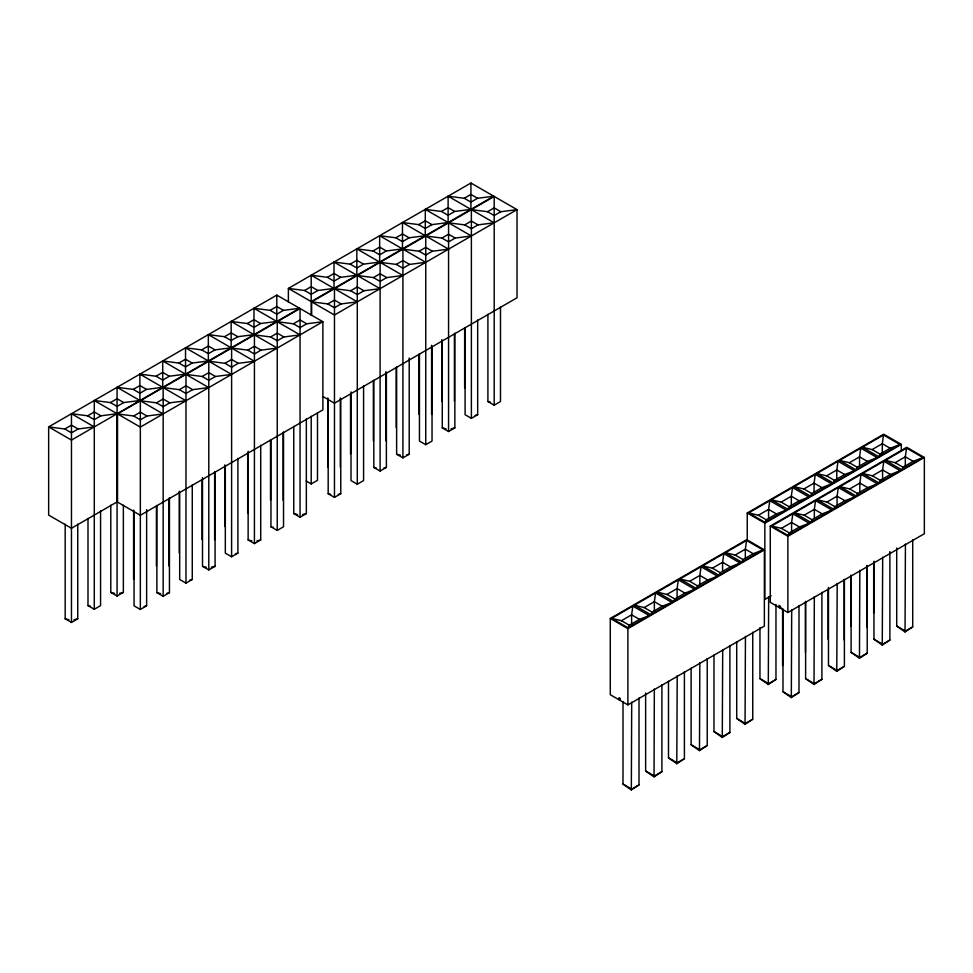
<?xml version="1.0" encoding="UTF-8"?>
<svg xmlns="http://www.w3.org/2000/svg" width="973" height="973" viewBox="0 0 973 973"><rect width="100%" height="100%" fill="white"/><g stroke="black" fill="none" stroke-linecap="round" stroke-linejoin="round"><path stroke-width="1.46" d="M632.851 606.13L611.652 618.366L628.072 627.84L649.271 615.605L632.851 606.13L631.611 614.827L631.611 625.42M655.595 592.995L634.396 605.23L650.815 614.717L672.015 602.469L655.595 592.995L654.355 601.691L654.355 610.776M678.339 579.859L657.14 592.107L673.559 601.582L694.758 589.346L678.339 579.859L677.099 588.568L677.099 597.653M701.095 566.736L679.884 578.971L696.303 588.446L717.502 576.211L701.095 566.736L699.842 575.432L699.842 584.518M723.839 553.601L702.628 565.836L719.047 575.323L740.246 563.075L723.839 553.601L722.586 562.297L722.586 571.382M746.583 540.465L725.371 552.713L741.791 562.187L762.99 549.94L746.583 540.465L745.33 549.173L745.33 558.247M769.813 500.669L748.614 512.917L765.021 522.392L786.233 510.156L769.813 500.669L768.573 509.378L768.573 518.463M792.557 487.546L771.358 499.781L787.765 509.256L808.977 497.021L792.557 487.546L791.317 496.242L791.317 506.836M792.837 513.756L771.638 526.004L788.057 535.478L809.256 523.231L792.837 513.756L791.596 522.465L791.596 531.538M815.301 474.41L794.102 486.658L810.509 496.133L831.72 483.885L815.301 474.41L814.06 483.107L814.06 492.192M815.581 500.621L794.382 512.868L810.801 522.343L832 510.107L815.581 500.621L814.34 509.329L814.34 518.414M838.045 461.275L816.846 473.523L833.265 482.997L854.464 470.762L838.045 461.275L836.804 469.983L836.804 480.577M838.337 487.497L817.125 499.733L833.545 509.22L854.744 496.972L838.337 487.497L837.084 496.194L837.084 506.799M860.789 448.152L839.59 460.387L856.009 469.862L877.208 457.626L860.789 448.152L859.548 456.848L859.548 465.933M861.081 474.362L839.869 486.609L856.289 496.084L877.488 483.836L861.081 474.362L859.828 483.058L859.828 492.143M883.533 435.016L862.333 447.252L878.753 456.738L899.952 444.491L883.533 435.016L882.292 443.712L882.292 454.318M883.825 461.226L862.613 473.474L879.033 482.949L900.232 470.713L883.825 461.226L882.572 469.935L882.572 480.528M906.568 448.103L885.357 460.338L901.776 469.813L922.988 457.578L906.568 448.103L905.316 456.799L905.316 465.885M645.634 693.019L645.634 771.017L654.038 776.868L654.342 689.042M805.62 602.153L805.62 678.643L814.024 684.493L814.328 596.68M691.122 668.256L691.122 744.746L699.478 750.633L699.83 662.783M851.107 575.882L851.107 652.384L859.463 658.259L859.828 570.409M623 701.582L623 784.08L631.331 789.979L631.708 702.117M736.719 641.925L736.719 718.427L745.05 724.313L745.44 636.451M759.962 627.634L759.962 678.631L768.293 684.518L768.67 596.656M782.985 609.22L782.985 691.718L791.317 697.605L791.694 609.743M896.717 548.054L896.717 626.053L905.036 631.951L905.425 544.089M668.487 681.319L668.487 757.821L676.794 763.72L677.208 675.846M713.975 655.06L713.975 731.55L722.282 737.461L722.696 649.587M828.473 587.449L828.473 665.447L836.78 671.358L837.194 583.484M873.961 561.19L873.961 639.188L882.268 645.099L882.681 557.213M628.072 627.84L629.312 625.25L639.48 619.375L649.271 615.605M650.815 614.717L652.056 612.114L662.224 606.24L672.015 602.469M673.559 601.582L674.8 598.979L684.98 593.104L694.758 589.346M696.303 588.446L697.544 585.855L707.724 579.981L717.502 576.211M719.047 575.323L720.288 572.72L730.468 566.845L740.246 563.075M741.791 562.187L743.031 559.584L753.211 553.71L762.99 549.94M765.021 522.392L766.274 519.789L776.442 513.926L786.233 510.156M787.765 509.256L789.018 506.665L799.186 500.791L808.977 497.021M788.057 535.478L789.298 532.876L799.465 527.001L809.256 523.231M810.509 496.133L811.762 493.53L821.93 487.655L831.72 483.885M810.801 522.343L812.041 519.74L822.221 513.878L832 510.107M833.265 482.997L834.506 480.394L844.673 474.52L854.464 470.762M833.545 509.22L834.785 506.617L844.965 500.742L854.744 496.972M856.009 469.862L857.249 467.271L867.417 461.397L877.208 457.626M856.289 496.084L857.529 493.481L867.709 487.607L877.488 483.836M878.753 456.738L879.993 454.136L890.173 448.261L899.952 444.491M879.033 482.949L880.285 480.346L890.453 474.483L900.232 470.713M901.776 469.813L903.029 467.222L913.197 461.348L922.988 457.578M684.408 671.686L684.408 758.685L676.794 763.72M729.896 645.427L729.896 732.426L722.282 737.461M844.394 579.324L844.394 666.323L836.78 671.358M889.881 551.557L889.881 640.064L882.268 645.099M775.968 604.452L775.968 679.446L768.293 684.518M639.006 697.896L639.006 784.907L631.331 789.979M707.225 658.514L707.225 745.525L699.478 750.633M752.737 632.243L752.737 719.242L745.05 724.313M798.991 605.534L798.991 692.533L791.317 697.605M867.211 566.152L867.211 653.151L859.463 658.259M912.723 539.881L912.723 626.88L905.036 631.951M661.908 684.676L661.908 771.674L654.038 776.868M821.893 592.314L821.893 679.312L814.024 684.493M94.259 400.499L276.794 295.111L299.611 308.283L71.467 440.088L48.65 426.904L48.65 515.082L71.467 528.254L117.101 501.91L117.101 413.732L94.259 400.499L110.423 402.567L117.076 406.41L123.717 402.567L139.893 400.499L139.893 393.238L133.24 389.395L117.076 387.327L117.076 596.023L123.364 592.399L123.364 505.206M493.749 196.205L477.573 198.273L470.932 202.116L470.932 209.377L454.756 211.445L448.115 215.288L441.462 211.445L425.298 209.377L425.298 235.721L409.122 237.789L402.481 241.632L395.829 237.789L379.652 235.721L379.652 262.065L363.488 264.145L356.836 267.976L356.836 275.237L340.672 277.317L334.019 281.148L334.019 288.409L317.855 290.489L311.202 294.333L304.561 290.489L288.385 288.409L311.202 301.594L493.749 196.205L470.932 183.021L288.385 288.409L288.385 302.092M94.284 419.46L94.284 400.56L48.65 426.904L64.814 428.984L71.467 425.14L78.12 428.984L94.284 426.904L71.467 413.732L71.467 622.44L77.755 618.816L77.755 524.106M71.467 413.732L87.643 415.812L94.284 411.968L100.937 415.812L117.101 413.732M110.423 402.567L117.076 398.735L123.717 402.567M133.24 389.395L139.893 385.563L146.546 389.395L162.71 387.327L162.71 380.066L169.363 376.223L185.527 374.143L185.527 366.882L178.886 363.051L162.71 360.971L162.71 379.871M139.893 393.056L139.893 374.143L156.057 376.223L162.71 372.379L169.363 376.223M178.886 363.051L185.527 359.207L192.18 363.051L208.344 360.971L208.344 353.71L201.703 349.879L185.527 347.799L185.527 366.699M201.703 349.879L208.344 346.035L214.997 349.879L231.16 347.799L231.16 340.538L224.52 336.707L208.344 334.627L208.344 353.527M224.52 336.707L231.16 332.863L237.813 336.707L253.977 334.627L253.977 327.366L247.337 323.523L231.16 321.455L231.16 340.355M247.337 323.523L253.977 319.691L260.63 323.523L276.794 321.455L276.794 295.111M253.977 327.183L253.977 308.283L270.153 310.351L276.794 306.519L283.447 310.351L299.611 308.283M304.561 290.489L311.202 286.646L317.855 290.489M311.202 294.138L311.202 275.237L327.378 277.317L334.019 273.474L340.672 277.317M334.019 280.966L334.019 262.065L350.195 264.145L356.836 260.302L363.488 264.145M356.836 267.794L356.836 248.893L373.012 250.973L379.652 247.13L386.305 250.973L402.481 248.893L402.481 241.632M395.829 237.789L402.481 233.958L409.122 237.789M402.481 241.45L402.481 222.549L418.645 224.617L425.298 220.786L431.939 224.617L448.115 222.549L448.115 215.288M441.462 211.445L448.115 207.614L454.756 211.445M448.115 215.106L448.115 196.205L464.279 198.273L470.932 194.442L477.573 198.273M78.12 428.984L71.467 432.827L64.814 428.984M87.643 415.812L94.284 419.643L100.937 415.812M139.893 393.238L146.546 389.395M185.527 366.882L192.18 363.051M208.344 353.71L214.997 349.879M231.16 340.538L237.813 336.707M253.977 327.366L260.63 323.523M283.447 310.351L276.794 314.194L270.153 310.351M386.305 250.973L379.652 254.804L373.012 250.973M431.939 224.617L425.298 228.46L418.645 224.617M300.061 308.538L117.526 413.926L117.526 502.104L140.343 515.276L322.878 409.888L322.878 321.71L300.061 308.538L300.061 517.247L293.773 513.61L293.773 426.417M323.06 396.607L334.469 403.199L517.016 297.799L517.016 209.633L494.199 196.461L311.652 301.849L311.652 315.532M277.244 340.611L277.244 321.71L293.42 323.79L300.061 327.621L306.714 323.79L322.878 321.71L140.343 427.098L117.526 413.926L133.69 416.006L140.343 412.163L146.984 416.006L163.16 413.926L140.343 400.754L140.343 419.655M140.343 400.754L156.507 402.834L163.16 398.991L169.813 402.834L185.977 400.754L163.16 387.582L163.16 406.483M163.16 387.582L179.324 389.65L185.977 385.819L192.63 389.65L208.794 387.582L185.977 374.41L185.977 393.311M185.977 374.41L202.153 376.478L208.794 372.647L215.447 376.478L231.61 374.41L208.794 361.238L208.794 569.935L202.506 566.31L202.506 477.609M208.794 361.238L224.97 363.306L231.61 359.475L238.263 363.306L254.427 361.238L231.61 348.054L231.61 366.967M231.61 348.054L247.787 350.134L254.427 346.291L261.08 350.134L277.244 348.054L254.427 334.882L254.427 543.591L248.139 539.966L248.139 451.265M254.427 334.882L270.603 336.962L277.244 333.119L283.897 336.962L300.061 334.882L277.244 321.71M293.42 323.79L300.061 319.947L306.714 323.79M471.382 228.533L471.382 209.633L487.546 211.713L494.199 215.544L500.84 211.713L517.016 209.633L334.469 315.021L311.652 301.849L327.828 303.929L334.469 300.085L341.122 303.929L357.286 301.849L334.469 288.677L334.469 307.577M334.469 288.677L350.645 290.745L357.286 286.913L363.938 290.745L380.102 288.677L357.286 275.505L357.286 484.213L363.574 480.577L363.574 385.867M357.286 275.505L373.462 277.573L380.102 273.741L386.755 277.573L402.919 275.505L380.102 262.333L380.102 281.233M380.102 262.333L396.279 264.401L402.919 260.569L409.572 264.401L425.748 262.333L402.919 249.149L402.919 268.062M402.919 249.149L419.095 251.229L425.748 247.385L432.389 251.229L448.565 249.149L425.748 235.977L425.748 254.877M425.748 235.977L441.912 238.057L448.565 234.213L455.206 238.057L471.382 235.977L448.565 222.805L448.565 241.705M448.565 222.805L464.729 224.885L471.382 221.041L478.023 224.885L494.199 222.805L471.382 209.633M487.546 211.713L494.199 207.869L500.84 211.713M133.69 416.006L140.343 419.837L146.984 416.006M156.507 402.834L163.16 406.665L169.813 402.834M179.324 389.65L185.977 393.493L192.63 389.65M215.447 376.478L208.794 380.321L202.153 376.478M224.97 363.306L231.61 367.149L238.263 363.306M261.08 350.134L254.427 353.977L247.787 350.134M270.603 336.962L277.244 340.793L283.897 336.962M327.828 303.929L334.469 307.76L341.122 303.929M363.938 290.745L357.286 294.588L350.645 290.745M373.462 277.573L380.102 281.416L386.755 277.573M396.279 264.401L402.919 268.244L409.572 264.401M419.095 251.229L425.748 255.072L432.389 251.229M441.912 238.057L448.565 241.888L455.206 238.057M464.729 224.885L471.382 228.716L478.023 224.885M87.996 518.439L87.996 605.644L94.284 609.268L100.572 605.644L100.572 510.922M306.179 481.039L311.202 483.946L317.49 480.321L317.49 412.661M134.055 511.117L134.055 605.826L140.343 609.463L146.631 605.826L146.631 509.621M156.872 505.461L156.872 592.654L163.16 596.291L169.448 592.654L169.448 497.945M179.689 492.289L179.689 579.482L185.977 583.119L192.265 579.482L192.265 484.773M208.794 569.935L215.082 566.31L215.082 471.601M225.322 465.945L225.322 553.138L231.61 556.763L237.899 553.138L237.899 458.429M254.427 543.591L260.715 539.966L260.715 445.257M270.956 439.589L270.956 526.794L277.244 530.419L283.532 526.794L283.532 432.073M300.061 517.247L306.349 513.61L306.349 418.901M328.181 399.039L328.181 493.749L334.469 497.385L340.757 493.749L340.757 399.039M373.814 380.212L373.814 467.405L380.102 471.029L386.39 467.405L386.39 372.695M396.631 367.04L396.631 454.233L402.919 457.857L409.207 454.233L409.207 358.015M419.448 353.856L419.448 441.061L425.748 444.685L432.036 441.061L432.036 346.339M442.277 340.684L442.277 427.877L448.565 431.513L454.853 427.877L454.853 333.167M465.094 327.512L465.094 414.705L471.382 418.341L477.67 414.705L477.67 319.995M487.911 314.34L487.911 401.533L494.199 405.169L500.487 401.533L500.487 306.823M747.24 539.93L747.24 513.014L883.715 434.226L901.326 444.393L901.326 450.377M748.614 512.917L758.393 515.252L768.573 509.378L776.442 513.926M771.358 499.781L781.137 502.117L791.317 496.242L799.186 500.791M794.102 486.658L803.88 488.981L814.06 483.107L821.93 487.655M816.846 473.523L826.624 475.846L836.804 469.983L844.673 474.52M839.59 460.387L849.38 462.722L859.548 456.848L867.417 461.397M862.333 447.252L872.124 449.587L882.292 443.712L890.173 448.261M747.24 513.014L764.851 523.182L901.326 444.393M610.278 618.463L746.753 539.674L764.364 549.842L764.364 626.089L627.889 704.89L610.278 694.722L610.278 618.463L627.889 628.631L764.364 549.842M770.275 526.101L906.739 447.312L924.35 457.48L924.35 533.727L787.875 612.516L770.275 602.348L770.275 526.101L787.875 536.269L924.35 457.48M611.652 618.366L621.431 620.701L631.611 614.827L639.48 619.375M634.396 605.23L644.187 607.566L654.355 601.691L662.224 606.24M657.14 592.107L666.931 594.43L677.099 588.568L684.98 593.104M679.884 578.971L689.675 581.307L699.842 575.432L707.724 579.981M702.628 565.836L712.418 568.171L722.586 562.297L730.468 566.845M725.371 552.713L735.162 555.036L745.33 549.173L753.211 553.71M771.638 526.004L781.428 528.327L791.596 522.465L799.465 527.001M794.382 512.868L804.172 515.204L814.34 509.329L822.221 513.878M817.125 499.733L826.916 502.068L837.084 496.194L844.965 500.742M839.869 486.609L849.66 488.933L859.828 483.058L867.709 487.607M862.613 473.474L872.404 475.809L882.572 469.935L890.453 474.483M885.357 460.338L895.148 462.674L905.316 456.799L913.197 461.348M771.163 595.78L764.851 599.429L764.851 523.182M620.227 699.149L619.083 699.806L619.083 697.714L619.971 698.225L619.971 700.305M775.968 679.446L768.67 683.666L759.962 678.631M639.006 784.907L631.708 789.115L623 784.08M661.908 771.674L654.342 776.04L645.634 771.017M684.408 758.685L677.208 762.844L668.487 757.821M707.225 745.525L699.83 749.782L691.122 744.746M729.896 732.426L722.696 736.585L713.975 731.55M752.737 719.242L745.44 723.45L736.719 718.427M798.991 692.533L791.694 696.741L782.985 691.718M821.893 679.312L814.328 683.678L805.62 678.643M844.394 666.323L837.194 670.482L828.473 665.447M867.211 653.151L859.828 657.42L851.107 652.384M889.881 640.064L882.681 644.223L873.961 639.188M912.723 626.88L905.425 631.088L896.717 626.053M475.152 415.337L477.67 414.705M451.071 428.813L454.853 427.877M406.702 454.853L409.207 454.233M383.885 468.025L386.39 467.405M338.239 494.369L340.757 493.749M302.579 514.547L306.349 513.61M256.945 540.891L260.715 539.966M235.381 553.759L237.899 553.138M211.311 567.247L215.082 566.31M119.594 593.335L123.364 592.399M189.747 580.103L192.265 579.482M166.93 593.275L169.448 592.654M73.984 619.74L77.755 618.816M144.113 606.459L146.631 605.826M487.911 401.533L490.416 402.153M442.277 427.877L446.048 428.813M396.631 454.233L400.414 455.169M373.814 467.405L376.332 468.025M328.181 493.749L330.698 494.369M293.773 513.61L297.556 514.547M270.956 526.794L273.474 527.415M248.139 539.966L251.91 540.891M202.506 566.31L206.276 567.247M156.872 592.654L160.642 593.591M110.788 505.206L110.788 592.399L114.559 593.335M87.996 605.644L90.513 606.264M65.179 524.106L65.179 618.816L68.949 619.74M464.279 198.273L470.932 202.116M448.115 196.205L470.932 209.377M895.148 462.674L903.029 467.222M872.124 449.587L879.993 454.136M425.298 209.377L448.115 222.549M849.38 462.722L857.249 467.271M872.404 475.809L880.285 480.346M402.481 222.549L425.298 235.721M849.66 488.933L857.529 493.481M826.624 475.846L834.506 480.394M379.652 235.721L402.481 248.893M826.916 502.068L834.785 506.617M803.88 488.981L811.762 493.53M356.836 248.893L379.652 262.065M804.172 515.204L812.041 519.74M781.137 502.117L789.018 506.665M350.195 264.145L356.836 267.976M334.019 262.065L356.836 275.237M781.428 528.327L789.298 532.876M758.393 515.252L766.274 519.789M327.378 277.317L334.019 281.148M311.202 275.237L334.019 288.409M735.162 555.036L743.031 559.584M712.418 568.171L720.288 572.72M253.977 308.283L276.794 321.455M689.675 581.307L697.544 585.855M231.16 321.455L253.977 334.627M666.931 594.43L674.8 598.979M208.344 334.627L231.16 347.799M644.187 607.566L652.056 612.114M185.527 347.799L208.344 360.971M621.431 620.701L629.312 625.25M162.71 360.971L185.527 374.143M357.286 484.213L350.998 480.577L350.998 391.876M156.057 376.223L162.71 380.066M139.893 374.143L162.71 387.327M117.076 387.327L139.893 400.499M110.788 592.399L117.076 596.023M65.179 618.816L71.467 622.44M873.681 563.476L873.681 612.966M866.858 565.471L866.858 626.977M850.937 575.104L850.937 626.101M844.175 580.066L844.175 640.064M828.084 589.796L828.084 639.297M805.449 601.363L805.449 652.372M787.875 536.269L787.875 612.516M782.584 608.563L782.584 665.568M627.889 628.631L627.889 704.89M494.199 196.461L494.199 215.361M494.199 215.544L494.199 405.169M471.382 228.716L471.382 418.341M470.932 183.021L470.932 201.922M464.644 327.974L464.644 388.105M454.403 333.63L454.403 401.277M448.565 241.888L448.565 431.513M441.827 339.638L441.827 401.277M431.586 345.293L431.586 414.449M425.748 255.072L425.748 444.685M419.01 354.318L419.01 414.449M402.919 268.244L402.919 457.857M396.181 367.49L396.181 427.621M385.94 371.637L385.94 440.793M380.102 281.416L380.102 471.029M373.364 380.662L373.364 440.793M350.548 393.834L350.548 453.965M340.307 397.993L340.307 467.149M334.469 307.76L334.469 497.385M327.731 397.993L327.731 467.149M311.202 294.333L311.202 315.276M311.202 416.298L311.202 483.946M283.082 432.535L283.082 500.183M277.244 340.793L277.244 530.419M270.506 440.051L270.506 500.183M247.689 453.223L247.689 513.355M231.61 367.149L231.61 556.763M224.872 464.887L224.872 526.527M214.632 472.051L214.632 539.699M202.056 479.567L202.056 539.699M185.977 393.493L185.977 583.119M179.239 491.243L179.239 552.871M168.998 498.395L168.998 566.055M163.16 406.665L163.16 596.291M156.422 505.911L156.422 566.055M140.343 419.837L140.343 609.463M133.605 510.071L133.605 579.227M94.284 419.643L94.284 609.268M780.212 606.775L779.069 607.432L779.069 605.352L779.957 605.851L779.957 607.943L781.088 607.286L780.212 606.775"/></g></svg>
